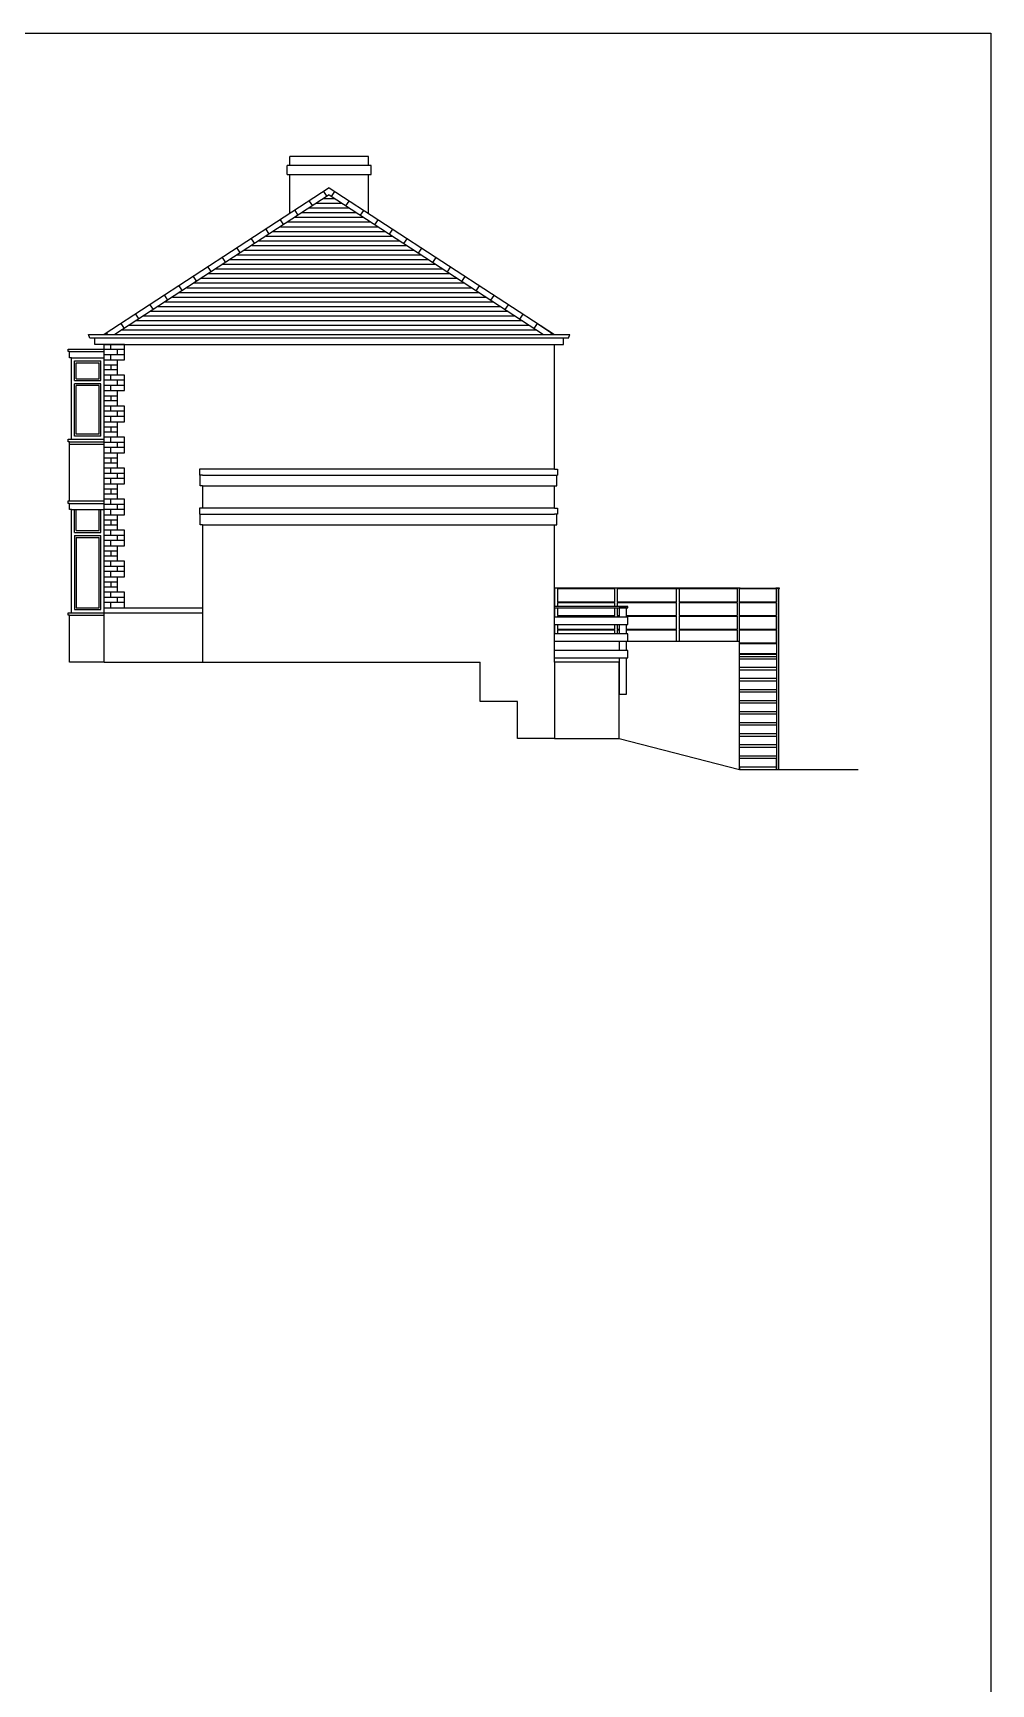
# Model space of a CAD drawing. Header units: millimetres. Extents: x -11841 to 102307, y -68819 to 40378.
# Drawn here: x 13473 to 28999, y 13636 to 40378 of the extents above; entities that cross this region are included whole.
import ezdxf

# ---------------------------------------------------------------- set-up
doc = ezdxf.new("R2010")
doc.units = ezdxf.units.MM
doc.layers.add('A-Walls', color=7, linetype='Continuous')
doc.layers.add('Border', color=7, linetype='Continuous', plot=False)

msp = doc.modelspace()

# ---------------------------------------------------------------- linework, layer by layer
for p, q in [((17636.2, 38232.8), (17636.2, 38377.8)), ((18911.4, 38377.8), (17636.2, 38377.8)), ((18911.4, 38232.8), (18911.4, 38377.8)), ((17591.2, 38087.8), (17591.2, 38232.8)), ((18956.4, 38232.8), (17591.2, 38232.8)), ((17591.2, 38087.8), (18956.4, 38087.8)), ((17636.2, 37452.8), (17636.2, 38087.8)), ((18911.4, 37452.8), (18911.4, 38087.8)), ((18956.4, 38087.8), (18956.4, 38232.8)), ((18273.8, 37867.8), (14624.8, 35492.8)), ((18273.8, 37754.5), (14799, 35492.8)), ((18183.3, 37808.9), (18236.6, 37730.2)), ((18273.8, 37867.8), (21922.8, 35492.8)), ((18273.8, 37754.5), (21748.7, 35492.8)), ((18311, 37730.3), (18364.3, 37809)), ((17714, 37503.5), (17767.2, 37424.8)), ((17834.9, 37468.8), (18712.7, 37468.8)), ((17948.6, 37656.2), (18001.9, 37577.5)), ((17951.7, 37544.8), (18595.9, 37544.8)), ((18068.5, 37620.8), (18479.2, 37620.8)), ((18185.2, 37696.8), (18362.4, 37696.8)), ((18545.7, 37577.6), (18598.9, 37656.2)), ((18780.3, 37424.8), (18833.6, 37503.5)), ((17244.6, 37198), (17297.9, 37119.3)), ((17479.3, 37350.7), (17532.6, 37272)), ((17484.6, 37240.8), (19063, 37240.8)), ((17601.4, 37316.8), (18946.2, 37316.8)), ((17718.2, 37392.8), (18829.5, 37392.8)), ((19015, 37272.1), (19068.3, 37350.7)), ((19249.7, 37119.3), (19302.9, 37198)), ((17010, 37045.2), (17063.2, 36966.6)), ((17017.6, 36936.8), (19530.1, 36936.8)), ((17134.3, 37012.8), (19413.3, 37012.8)), ((17251.1, 37088.8), (19296.5, 37088.8)), ((17367.9, 37164.8), (19179.8, 37164.8)), ((19484.3, 36966.6), (19537.6, 37045.3)), ((16540.6, 36739.8), (16593.9, 36661.1)), ((16667.3, 36708.8), (19880.4, 36708.8)), ((16775.3, 36892.5), (16828.6, 36813.8)), ((16784, 36784.8), (19763.6, 36784.8)), ((16900.8, 36860.8), (19646.8, 36860.8)), ((19719, 36813.9), (19772.3, 36892.5)), ((19953.7, 36661.1), (20007, 36739.8)), ((16071.3, 36434.3), (16124.6, 36355.6)), ((16200.2, 36404.8), (20347.4, 36404.8)), ((16306, 36587), (16359.2, 36508.4)), ((16317, 36480.8), (20230.7, 36480.8)), ((16433.7, 36556.8), (20113.9, 36556.8)), ((16550.5, 36632.8), (19997.1, 36632.8)), ((20188.4, 36508.4), (20241.6, 36587)), ((20423, 36355.6), (20476.3, 36434.3)), ((15602, 36128.8), (15655.2, 36050.2)), ((15836.6, 36281.6), (15889.9, 36202.9)), ((15849.9, 36176.8), (20697.8, 36176.8)), ((15966.6, 36252.8), (20581, 36252.8)), ((16083.4, 36328.8), (20464.2, 36328.8)), ((20657.7, 36202.9), (20711, 36281.6)), ((20892.4, 36050.2), (20945.6, 36128.8)), ((15367.3, 35976.1), (15420.6, 35897.4)), ((15382.8, 35872.8), (21164.8, 35872.8)), ((15499.6, 35948.8), (21048.1, 35948.8)), ((15616.3, 36024.8), (20931.3, 36024.8)), ((15733.1, 36100.8), (20814.5, 36100.8)), ((21127, 35897.4), (21180.3, 35976.1)), ((14898, 35670.6), (14951.2, 35591.9)), ((14915.7, 35568.8), (21631.9, 35568.8)), ((15032.5, 35644.8), (21515.1, 35644.8)), ((15132.6, 35823.4), (15185.9, 35744.7)), ((15149.3, 35720.8), (21398.4, 35720.8)), ((15266, 35796.8), (21281.6, 35796.8)), ((21361.7, 35744.7), (21415, 35823.3)), ((21596.4, 35591.9), (21649.7, 35670.6)), ((21649.7, 35670.6), (21884.3, 35517.9)), ((14394.8, 35432.8), (14374.8, 35492.8)), ((14374.8, 35492.8), (22172.8, 35492.8)), ((22152.8, 35432.8), (14394.8, 35432.8)), ((14474.8, 35332.8), (14474.8, 35432.8)), ((14624.8, 35332.8), (14474.8, 35332.8)), ((14624.8, 30187.8), (14624.8, 35332.8)), ((14624.8, 35332.8), (21922.8, 35332.8)), ((14663.3, 35517.9), (14680.3, 35492.8)), ((21867.4, 35492.8), (21884.3, 35517.9)), ((21922.8, 35332.8), (22072.8, 35332.8)), ((21922.8, 33315.8), (21922.8, 35332.8)), ((22072.8, 35332.8), (22072.8, 35432.8)), ((22152.8, 35432.8), (22172.8, 35492.8)), ((14044.8, 35217.8), (14044.8, 35257.8)), ((14044.8, 35257.8), (14064.8, 35257.8)), ((14064.8, 35217.8), (14044.8, 35217.8)), ((14064.8, 35257.8), (14624.8, 35257.8)), ((14064.8, 35117.8), (14064.8, 35217.8)), ((14064.8, 35217.8), (14624.8, 35217.8)), ((14094.8, 35117.8), (14064.8, 35117.8)), ((14094.8, 33797.8), (14094.8, 35117.8)), ((14094.8, 35117.8), (14624.8, 35117.8)), ((14144.8, 34747.8), (14144.8, 35067.8)), ((14144.8, 35067.8), (14574.8, 35067.8)), ((14174.8, 35037.8), (14544.8, 35037.8)), ((14174.8, 34777.8), (14174.8, 35037.8)), ((14544.8, 34777.8), (14544.8, 35037.8)), ((14574.8, 34747.8), (14574.8, 35067.8)), ((14174.8, 34777.8), (14544.8, 34777.8)), ((14144.8, 34747.8), (14574.8, 34747.8)), ((14144.8, 33847.8), (14144.8, 34697.8)), ((14574.8, 34697.8), (14144.8, 34697.8)), ((14544.8, 34667.8), (14174.8, 34667.8)), ((14174.8, 33877.8), (14174.8, 34667.8)), ((14544.8, 33877.8), (14544.8, 34667.8)), ((14574.8, 33847.8), (14574.8, 34697.8)), ((14044.8, 33757.8), (14044.8, 33797.8)), ((14044.8, 33797.8), (14624.8, 33797.8)), ((14064.8, 33757.8), (14044.8, 33757.8)), ((14064.8, 33717.8), (14064.8, 33757.8)), ((14064.8, 33757.8), (14624.8, 33757.8)), ((14064.8, 33717.8), (14624.8, 33717.8)), ((14064.8, 32797.8), (14064.8, 33717.8)), ((14574.8, 33847.8), (14144.8, 33847.8)), ((14544.8, 33877.8), (14174.8, 33877.8)), ((16219.8, 33315.8), (16169.8, 33315.8)), ((16169.8, 33315.8), (16169.8, 33215.8)), ((16219.8, 33215.8), (16169.8, 33215.8)), ((16179.8, 33045.8), (16179.8, 33215.8)), ((21922.8, 33315.8), (16219.8, 33315.8)), ((16219.8, 33215.8), (21922.8, 33215.8)), ((21922.8, 33315.8), (21972.8, 33315.8)), ((21922.8, 33215.8), (21972.8, 33215.8)), ((21962.8, 33045.8), (21962.8, 33215.8)), ((21972.8, 33315.8), (21972.8, 33215.8)), ((16219.8, 33045.8), (16179.8, 33045.8)), ((16219.8, 33045.8), (21922.8, 33045.8)), ((16219.8, 33045.8), (16219.8, 32681.8)), ((21922.8, 32681.8), (21922.8, 33045.8)), ((21922.8, 33045.8), (21962.8, 33045.8)), ((14044.8, 32757.8), (14044.8, 32797.8)), ((14044.8, 32797.8), (14064.8, 32797.8)), ((14064.8, 32757.8), (14044.8, 32757.8)), ((14064.8, 32797.8), (14624.8, 32797.8)), ((14064.8, 32657.8), (14064.8, 32757.8)), ((14064.8, 32757.8), (14624.8, 32757.8)), ((14094.8, 32657.8), (14064.8, 32657.8)), ((14094.8, 30987.8), (14094.8, 32657.8)), ((14094.8, 32657.8), (14624.8, 32657.8)), ((14144.8, 32287.8), (14144.8, 32657.8)), ((14174.8, 32317.8), (14174.8, 32657.8)), ((14544.8, 32317.8), (14544.8, 32657.8)), ((14574.8, 32287.8), (14574.8, 32657.8)), ((16219.8, 32681.8), (16169.8, 32681.8)), ((16169.8, 32681.8), (16169.8, 32581.8)), ((21922.8, 32681.8), (16219.8, 32681.8)), ((21922.8, 32681.8), (21972.8, 32681.8)), ((21972.8, 32681.8), (21972.8, 32581.8)), ((16179.8, 32581.8), (16169.8, 32581.8)), ((16179.8, 32411.8), (16179.8, 32581.8)), ((16179.8, 32581.8), (16219.8, 32581.8)), ((16219.8, 32411.8), (16179.8, 32411.8)), ((16219.8, 32581.8), (21922.8, 32581.8)), ((16219.8, 32411.8), (21922.8, 32411.8)), ((16219.8, 32411.8), (16219.8, 30187.8)), ((21972.8, 32581.8), (21922.8, 32581.8)), ((21922.8, 30187.8), (21922.8, 32411.8)), ((21922.8, 32411.8), (21962.8, 32411.8)), ((21962.8, 32411.8), (21962.8, 32581.8)), ((14144.8, 32287.8), (14574.8, 32287.8)), ((14144.8, 32237.8), (14144.8, 31037.8)), ((14144.8, 32237.8), (14574.8, 32237.8)), ((14174.8, 32317.8), (14544.8, 32317.8)), ((14174.8, 32207.8), (14174.8, 31067.8)), ((14174.8, 32207.8), (14544.8, 32207.8)), ((14544.8, 31067.8), (14544.8, 32207.8)), ((14574.8, 31037.8), (14574.8, 32237.8)), ((21922.8, 31377.8), (21922.8, 31387.8)), ((24932.8, 31387.8), (21922.8, 31387.8)), ((21932.8, 31377.8), (21922.8, 31377.8)), ((21932.8, 31087.8), (21932.8, 31377.8)), ((21972.8, 31377.8), (21972.8, 31165.8)), ((21972.8, 31377.8), (22902.8, 31377.8)), ((22902.8, 31165.8), (22902.8, 31377.8)), ((22942.8, 31377.8), (22942.8, 31165.8)), ((22942.8, 31377.8), (23902.8, 31377.8)), ((23159.3, 31377.8), (24882.8, 31377.8)), ((23902.8, 31165.8), (23902.8, 31377.8)), ((23942.8, 31377.8), (23942.8, 31165.8)), ((24882.8, 31377.8), (24882.8, 31165.8)), ((24922.8, 30527.8), (24922.8, 31377.8)), ((24922.8, 31377.8), (24932.8, 31377.8)), ((24932.8, 31377.8), (24932.8, 31387.8)), ((24932.8, 31387.8), (25572.8, 31387.8)), ((24932.8, 31377.8), (25522.8, 31377.8)), ((25572.8, 31387.8), (25512.8, 31387.8)), ((25512.8, 31377.8), (25522.8, 31377.8)), ((25522.8, 31377.8), (25522.8, 31165.8)), ((25522.8, 31165.8), (25522.8, 31377.8)), ((25562.8, 28447.8), (25562.8, 31377.8)), ((25562.8, 31377.8), (25572.8, 31377.8)), ((25562.8, 31377.8), (25572.8, 31377.8)), ((25572.8, 31377.8), (25572.8, 31387.8)), ((14144.8, 31037.8), (14574.8, 31037.8)), ((14174.8, 31067.8), (14544.8, 31067.8)), ((14624.8, 31067.8), (16219.8, 31067.8)), ((23112.8, 31087.8), (21922.8, 31087.8)), ((21922.8, 31067.8), (23112.8, 31067.8)), ((21932.8, 30917.8), (21932.8, 31067.8)), ((21972.8, 31165.8), (22902.8, 31165.8)), ((21972.8, 31155.8), (21972.8, 31087.8)), ((21972.8, 31155.8), (22902.8, 31155.8)), ((21972.8, 31067.8), (21972.8, 30943.8)), ((22902.8, 31087.8), (22902.8, 31155.8)), ((22902.8, 30943.8), (22902.8, 31067.8)), ((22942.8, 31165.8), (23902.8, 31165.8)), ((22942.8, 31155.8), (22942.8, 31087.8)), ((22942.8, 31155.8), (23902.8, 31155.8)), ((22942.8, 31067.8), (22942.8, 30943.8)), ((23092.8, 31067.8), (22972.8, 31067.8)), ((22972.8, 31067.8), (22972.8, 30917.8)), ((23092.8, 30917.8), (23092.8, 31067.8)), ((23112.8, 31067.8), (23112.8, 31087.8)), ((23159.3, 31165.8), (23902.8, 31165.8)), ((23159.3, 31155.8), (23902.8, 31155.8)), ((23902.8, 30943.8), (23902.8, 31155.8)), ((23942.8, 31165.8), (24882.8, 31165.8)), ((23942.8, 31155.8), (23942.8, 30943.8)), ((23942.8, 31155.8), (24882.8, 31155.8)), ((24772.8, 31165.8), (24882.8, 31165.8)), ((24824.6, 31155.8), (24882.8, 31155.8)), ((24835.1, 31155.8), (24882.8, 31155.8)), ((24839.1, 31165.8), (24882.8, 31165.8)), ((24882.8, 31195.8), (24882.8, 31165.8)), ((24882.8, 31155.8), (24882.8, 30943.8)), ((24922.8, 31165.8), (25522.8, 31165.8)), ((24922.8, 31155.8), (25522.8, 31155.8)), ((25522.8, 31155.8), (25522.8, 30943.8)), ((25522.8, 30943.8), (25522.8, 31155.8)), ((14044.8, 30947.8), (14044.8, 30987.8)), ((14044.8, 30987.8), (14064.8, 30987.8)), ((14064.8, 30947.8), (14044.8, 30947.8)), ((14064.8, 30987.8), (14094.8, 30987.8)), ((14064.8, 30187.8), (14064.8, 30947.8)), ((14064.8, 30947.8), (14624.8, 30947.8)), ((14094.8, 30987.8), (14624.8, 30987.8)), ((14624.8, 30987.8), (16219.8, 30987.8)), ((23112.8, 30917.8), (21922.8, 30917.8)), ((21922.8, 30797.8), (23112.8, 30797.8)), ((21932.8, 30647.8), (21932.8, 30797.8)), ((21972.8, 30943.8), (22902.8, 30943.8)), ((21972.8, 30933.8), (21972.8, 30917.8)), ((21972.8, 30933.8), (22902.8, 30933.8)), ((21972.8, 30797.8), (21972.8, 30721.8)), ((22902.8, 30917.8), (22902.8, 30933.8)), ((22902.8, 30721.8), (22902.8, 30797.8)), ((22942.8, 30943.8), (22972.8, 30943.8)), ((22942.8, 30933.8), (22942.8, 30917.8)), ((22942.8, 30933.8), (22972.8, 30933.8)), ((22942.8, 30797.8), (22942.8, 30721.8)), ((22972.8, 30797.8), (22972.8, 30647.8)), ((23092.8, 30943.8), (23902.8, 30943.8)), ((23092.8, 30933.8), (23902.8, 30933.8)), ((23092.8, 30647.8), (23092.8, 30797.8)), ((23112.8, 30797.8), (23112.8, 30917.8)), ((23159.3, 30943.8), (23902.8, 30943.8)), ((23159.3, 30933.8), (23902.8, 30933.8)), ((23902.8, 30721.8), (23902.8, 30933.8)), ((23942.8, 30943.8), (24195.8, 30943.8)), ((23942.8, 30933.8), (23942.8, 30721.8)), ((23942.8, 30933.8), (24195.8, 30933.8)), ((23993.6, 30933.8), (24882.8, 30933.8)), ((24005.5, 30943.8), (24882.8, 30943.8)), ((24882.8, 30933.8), (24882.8, 30721.8)), ((24922.8, 30943.8), (25522.8, 30943.8)), ((24922.8, 30933.8), (25522.8, 30933.8)), ((25522.8, 30933.8), (25522.8, 30721.8)), ((25522.8, 30499.8), (25522.8, 30933.8)), ((23112.8, 30647.8), (21922.8, 30647.8)), ((21922.8, 30527.8), (24922.8, 30527.8)), ((21922.8, 30527.8), (23112.8, 30527.8)), ((21972.8, 30721.8), (22902.8, 30721.8)), ((21972.8, 30711.8), (21972.8, 30647.8)), ((21972.8, 30711.8), (22902.8, 30711.8)), ((22902.8, 30647.8), (22902.8, 30711.8)), ((22942.8, 30721.8), (22972.8, 30721.8)), ((22942.8, 30711.8), (22942.8, 30647.8)), ((22942.8, 30711.8), (22972.8, 30711.8)), ((22972.8, 30527.8), (22972.8, 30377.8)), ((23092.8, 30721.8), (23902.8, 30721.8)), ((23092.8, 30711.8), (23902.8, 30711.8)), ((23092.8, 30377.8), (23092.8, 30527.8)), ((23112.8, 30527.8), (23112.8, 30647.8)), ((23159.3, 30721.8), (23735.8, 30721.8)), ((23159.3, 30711.8), (23583.5, 30711.8)), ((23485.8, 30711.8), (23735.8, 30711.8)), ((23485.8, 30527.8), (23700.2, 30527.8)), ((23601.2, 30711.8), (23713.4, 30711.8)), ((23601.2, 30711.8), (23902.8, 30711.8)), ((23615.8, 30721.8), (23825.8, 30721.8)), ((23714.7, 30527.8), (24023.4, 30527.8)), ((23740.9, 30721.8), (23902.8, 30721.8)), ((23885.8, 30721.8), (23902.8, 30721.8)), ((23885.8, 30711.8), (23902.8, 30711.8)), ((23902.8, 30527.8), (23902.8, 30711.8)), ((23942.8, 30721.8), (24882.8, 30721.8)), ((23942.8, 30721.8), (23982.6, 30721.8)), ((23942.8, 30711.8), (23942.8, 30527.8)), ((23942.8, 30711.8), (24882.8, 30711.8)), ((23942.8, 30711.8), (23968.1, 30711.8)), ((24882.8, 30711.8), (24882.8, 30527.8)), ((24922.8, 30721.8), (25522.8, 30721.8)), ((24922.8, 30711.8), (25522.8, 30711.8)), ((24922.8, 28447.8), (24922.8, 30527.8)), ((24922.8, 30499.8), (25522.8, 30499.8)), ((24922.8, 30489.8), (25522.8, 30489.8)), ((25522.8, 30711.8), (25522.8, 30499.8)), ((25522.8, 30499.8), (25522.8, 28447.8)), ((25522.8, 30489.8), (25522.8, 30327.8)), ((23112.8, 30377.8), (21922.8, 30377.8)), ((21922.8, 30257.8), (23112.8, 30257.8)), ((22972.8, 30257.8), (22972.8, 29667.8)), ((23092.8, 29667.8), (23092.8, 30257.8)), ((23112.8, 30257.8), (23112.8, 30377.8)), ((24922.8, 30327.8), (25522.8, 30327.8)), ((24922.8, 30317.8), (25522.8, 30317.8)), ((24922.8, 30277.8), (25522.8, 30277.8)), ((25522.8, 30237.8), (24922.8, 30237.8)), ((25522.8, 30317.8), (25522.8, 30277.8)), ((25522.8, 30277.8), (25522.8, 30237.8)), ((14624.8, 30187.8), (14064.8, 30187.8)), ((14624.8, 30187.8), (20722.8, 30187.8)), ((20722.8, 29547.8), (20722.8, 30187.8)), ((21922.8, 30187.8), (21922.8, 28947.8)), ((22972.8, 30187.8), (21922.8, 30187.8)), ((22972.8, 28947.8), (22972.8, 30187.8)), ((25522.8, 30098.8), (24922.8, 30098.8)), ((25522.8, 30058.8), (24922.8, 30058.8)), ((25522.8, 29919.8), (24922.8, 29919.8)), ((25522.8, 29879.8), (24922.8, 29879.8)), ((25522.8, 29740.8), (24922.8, 29740.8)), ((25522.8, 29700.8), (24922.8, 29700.8)), ((21322.8, 29547.8), (20722.8, 29547.8)), ((21322.8, 28947.8), (21322.8, 29547.8)), ((22972.8, 29667.8), (23092.8, 29667.8)), ((25522.8, 29561.8), (24922.8, 29561.8)), ((25522.8, 29521.8), (24922.8, 29521.8)), ((25522.8, 29382.8), (24922.8, 29382.8)), ((25522.8, 29342.8), (24922.8, 29342.8)), ((25522.8, 29203.8), (24922.8, 29203.8)), ((25522.8, 29163.8), (24922.8, 29163.8)), ((21922.8, 28947.8), (21322.8, 28947.8)), ((21922.8, 28947.8), (22972.8, 28947.8)), ((22972.8, 28947.8), (24922.8, 28447.8)), ((25522.8, 29024.8), (24922.8, 29024.8)), ((25522.8, 28984.8), (24922.8, 28984.8)), ((25522.8, 28845.8), (24922.8, 28845.8)), ((25522.8, 28805.8), (24922.8, 28805.8)), ((25522.8, 28666.8), (24922.8, 28666.8)), ((25522.8, 28626.8), (24922.8, 28626.8)), ((25522.8, 28487.8), (25522.8, 28626.8)), ((25522.8, 28487.8), (24922.8, 28487.8)), ((24922.8, 28487.8), (24922.8, 28447.8)), ((24922.8, 28447.8), (26848, 28447.8)), ((25522.8, 28447.8), (25522.8, 28487.8))]:
    msp.add_line(p, q)
at = {"layer": 'A-Walls', "color": 7}
for p, q in [((14734.7, 35249.1), (14734.7, 35332.8)), ((14954.5, 35249.1), (14624.8, 35249.1)), ((14954.5, 35165.3), (14624.8, 35165.3)), ((14734.7, 35081.6), (14734.7, 35165.3)), ((14844.6, 35165.3), (14844.6, 35249.1)), ((14844.6, 34836.2), (14844.6, 35081.6)), ((14734.7, 35003.7), (14734.7, 34920)), ((14734.7, 34752.5), (14734.7, 34836.2)), ((14954.5, 34752.5), (14624.8, 34752.5)), ((14954.5, 34668.7), (14624.8, 34668.7)), ((14734.7, 34585), (14734.7, 34668.7)), ((14734.7, 34501.3), (14734.7, 34417.5)), ((14844.6, 34668.7), (14844.6, 34752.5)), ((14844.6, 34333.8), (14844.6, 34585)), ((14954.5, 34250), (14624.8, 34250)), ((14734.7, 34250), (14734.7, 34333.8)), ((14844.6, 34166.3), (14844.6, 34250)), ((14954.5, 34166.3), (14624.8, 34166.3)), ((14734.7, 34082.5), (14734.7, 34166.3)), ((14734.7, 33998.8), (14734.7, 33915.1)), ((14844.6, 33831.3), (14844.6, 34082.5)), ((14954.5, 33747.6), (14624.8, 33747.6)), ((14734.7, 33747.6), (14734.7, 33831.3)), ((14844.6, 33663.8), (14844.6, 33747.6)), ((14954.5, 33663.8), (14624.8, 33663.8)), ((14734.7, 33580.1), (14734.7, 33663.8)), ((14734.7, 33496.3), (14734.7, 33412.6)), ((14844.6, 33328.9), (14844.6, 33580.1)), ((14954.5, 33245.1), (14624.8, 33245.1)), ((14954.5, 33161.4), (14624.8, 33161.4)), ((14734.7, 33245.1), (14734.7, 33328.9)), ((14734.7, 33077.6), (14734.7, 33161.4)), ((14844.6, 33161.4), (14844.6, 33245.1)), ((14734.7, 32993.9), (14734.7, 32910.2)), ((14844.6, 32826.4), (14844.6, 33077.6)), ((14954.5, 32742.7), (14624.8, 32742.7)), ((14954.5, 32658.9), (14624.8, 32658.9)), ((14734.7, 32742.7), (14734.7, 32826.4)), ((14734.7, 32575.2), (14734.7, 32658.9)), ((14844.6, 32658.9), (14844.6, 32742.7)), ((14734.7, 32491.4), (14734.7, 32407.7)), ((14844.6, 32324), (14844.6, 32575.2)), ((14954.5, 32240.2), (14624.8, 32240.2)), ((14954.5, 32156.5), (14624.8, 32156.5)), ((14734.7, 32240.2), (14734.7, 32324)), ((14734.7, 32072.7), (14734.7, 32156.5)), ((14844.6, 32156.5), (14844.6, 32240.2)), ((14734.7, 31989), (14734.7, 31905.3)), ((14844.6, 31821.5), (14844.6, 32072.7)), ((14954.5, 31737.8), (14624.8, 31737.8)), ((14954.5, 31654), (14624.8, 31654)), ((14734.7, 31737.8), (14734.7, 31821.5)), ((14734.7, 31570.3), (14734.7, 31654)), ((14844.6, 31654), (14844.6, 31737.8)), ((14844.6, 31319.1), (14844.6, 31570.3)), ((14734.7, 31486.5), (14734.7, 31402.8)), ((14734.7, 31235.3), (14734.7, 31319.1)), ((14954.5, 31235.3), (14624.8, 31235.3)), ((14954.5, 31151.6), (14624.8, 31151.6)), ((14734.7, 31067.8), (14734.7, 31151.6)), ((14844.6, 31151.6), (14844.6, 31235.3))]:
    msp.add_line(p, q, dxfattribs=at)
for points in [[(14624.8, 35081.6), (14954.5, 35081.6), (14954.5, 35332.8), (14624.8, 35332.8)], [(14624.8, 35003.7), (14844.6, 35003.7)], [(14844.6, 34920), (14624.8, 34920)], [(14624.8, 34585), (14954.5, 34585), (14954.5, 34836.2), (14624.8, 34836.2)], [(14624.8, 34501.3), (14844.6, 34501.3)], [(14844.6, 34417.5), (14624.8, 34417.5)], [(14624.8, 34082.5), (14954.5, 34082.5), (14954.5, 34333.8), (14624.8, 34333.8)], [(14624.8, 33998.8), (14844.6, 33998.8)], [(14844.6, 33915.1), (14624.8, 33915.1)], [(14624.8, 33580.1), (14954.5, 33580.1), (14954.5, 33831.3), (14624.8, 33831.3)], [(14624.8, 33496.3), (14844.6, 33496.3)], [(14844.6, 33412.6), (14624.8, 33412.6)], [(14624.8, 33077.6), (14954.5, 33077.6), (14954.5, 33328.9), (14624.8, 33328.9)], [(14624.8, 32993.9), (14844.6, 32993.9)], [(14844.6, 32910.2), (14624.8, 32910.2)], [(14624.8, 32575.2), (14954.5, 32575.2), (14954.5, 32826.4), (14624.8, 32826.4)], [(14624.8, 32491.4), (14844.6, 32491.4)], [(14844.6, 32407.7), (14624.8, 32407.7)], [(14624.8, 32072.7), (14954.5, 32072.7), (14954.5, 32324), (14624.8, 32324)], [(14624.8, 31989), (14844.6, 31989)], [(14844.6, 31905.3), (14624.8, 31905.3)], [(14624.8, 31570.3), (14954.5, 31570.3), (14954.5, 31821.5), (14624.8, 31821.5)], [(14624.8, 31486.5), (14844.6, 31486.5)], [(14844.6, 31402.8), (14624.8, 31402.8)], [(14954.5, 31067.8), (14954.5, 31319.1), (14624.8, 31319.1)]]:
    msp.add_lwpolyline(points, dxfattribs=at)
at = {"layer": 'Border'}
msp.add_lwpolyline([(-11841.2, 40377.8), (28999.2, 40377.8), (28999.2, 13078.6), (-11841.2, 13078.6)], close=True, dxfattribs=at)

doc.saveas('drawing.dxf')
